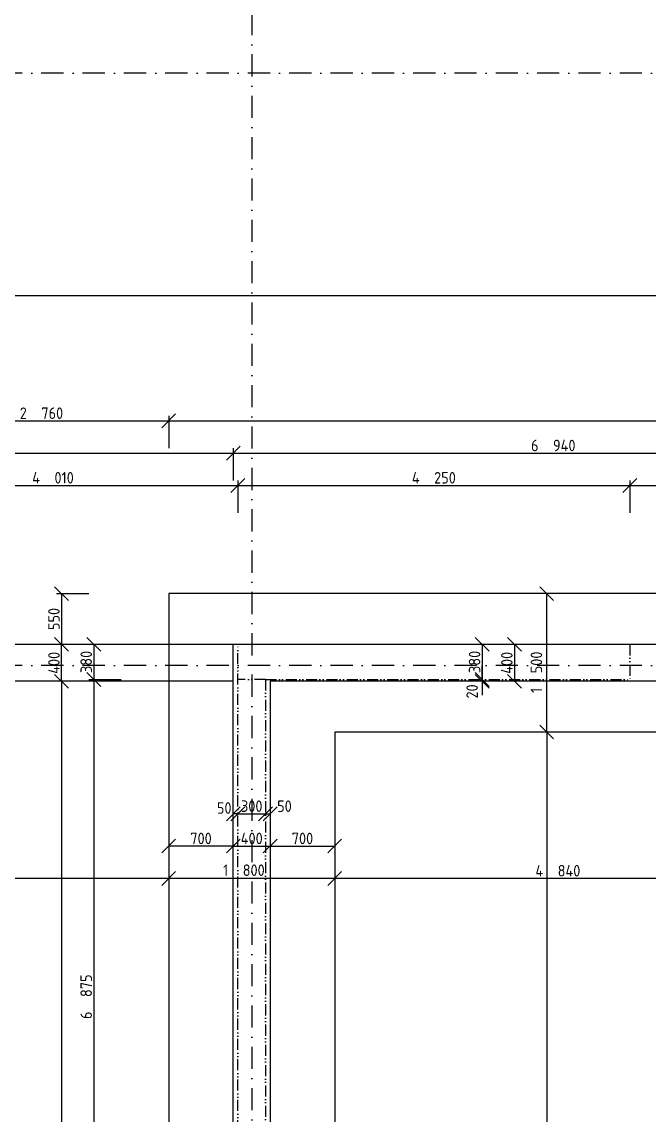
# Model space of a CAD drawing. Extents: x 4511820 to 5180432, y -1526536 to -944957.
# Drawn here: x 4998168 to 5004971, y -1490689 to -1478843 of the extents above; entities that cross this region are included whole.
import ezdxf

# ---------------------------------------------------------------- set-up
doc = ezdxf.new("R2010")
doc.units = 0
doc.header["$MEASUREMENT"] = 0
doc.linetypes.add('ACAD_ISO12W100', pattern=[22, 12, -3, 0.5, -3, 0.5, -3])
doc.linetypes.add('BODKOCIARKOVANA_3', pattern=[5.6, 3, -1.3, 0, -1.3])
doc.layers.get('0').update_dxf_attribs({"linetype": 'CONTINUOUS'})
doc.layers.get('Defpoints').update_dxf_attribs({"color": 61, "linetype": 'CONTINUOUS'})
for name, color, linetype in [('KÓTY', 4, 'CONTINUOUS'), ('MÚRY', 1, 'CONTINUOUS'), ('osi', 253, 'CONTINUOUS'), ('TENKÁ', 7, 'CONTINUOUS')]:
    doc.layers.add(name, color=color, linetype=linetype)
doc.styles.add('STYLE1', font='isocp.shx')
doc.dimstyles.new('STANDARD-50', dxfattribs={"dimtxt": 125, "dimasz": 150, "dimexe": 10, "dimexo": 200, "dimgap": 20, "dimtad": 1, "dimdsep": 46, "dimlunit": 6, "dimtxsty": 'STYLE1', "dimblk1": 'OBLIQUE', "dimblk2": 'OBLIQUE', "dimsah": 1, "dimcen": 2.5, "dimse1": 1, "dimse2": 1, "dimadec": 0, "dimazin": 0, "dimtfac": 1, "dimtmove": 1, "dimatfit": 3, "dimldrblk": 'OBLIQUE', "dimfxl": 1, "dimtolj": 1, "dimtzin": 0, "dimarcsym": 0})

# ---------------------------------------------------------------- blocks, each defined once
blk = doc.blocks.new('_OBLIQUE')
at = {"color": 0, "linetype": 'ByBlock'}
blk.add_line((-0.5, -0.5), (0.5, 0.5), dxfattribs=at)
blk = doc.blocks.new('*D43234')
at = {"layer": 'Defpoints', "color": 0}
for p in [(5026541, -1481806), (4995051, -1483785), (5026541, -1483785)]:
    blk.add_point(p, dxfattribs=at)
at = {"layer": 'KÓTY', "color": 0, "lineweight": -2}
blk.add_line((4995051, -1481806), (5026541, -1481806), dxfattribs=at)
at = {"layer": 'KÓTY', "color": 0, "linetype": 'ByBlock', "lineweight": -2, "xscale": 150, "yscale": 150, "zscale": 150, "rotation": 180}
blk.add_blockref('_OBLIQUE', (4995051, -1481806), dxfattribs=at)
at = {"layer": 'KÓTY', "color": 0, "linetype": 'ByBlock', "lineweight": -2, "xscale": 150, "yscale": 150, "zscale": 150}
blk.add_blockref('_OBLIQUE', (5026541, -1481806), dxfattribs=at)
at = {"layer": 'KÓTY', "color": 0, "insert": (5010796, -1481723), "char_height": 125, "attachment_point": 5, "style": 'STYLE1'}
blk.add_mtext('\\A1;31ﾠ490', dxfattribs=at)
blk = doc.blocks.new('*D43511')
at = {"layer": 'Defpoints', "color": 0}
for p in [(5001561, -1486538), (5001561, -1497768), (5003860, -1497768)]:
    blk.add_point(p, dxfattribs=at)
at = {"layer": 'KÓTY', "color": 0, "lineweight": -2}
blk.add_line((5003860, -1486538), (5003860, -1497768), dxfattribs=at)
at = {"layer": 'KÓTY', "color": 0, "linetype": 'ByBlock', "lineweight": -2, "xscale": 150, "yscale": 150, "zscale": 150}
for p, rotation in [((5003860, -1486538), 90), ((5003860, -1497768), 270)]:
    blk.add_blockref('_OBLIQUE', p, dxfattribs=dict(at, rotation=rotation))
at = {"layer": 'KÓTY', "color": 0, "insert": (5003777, -1492153), "char_height": 125, "attachment_point": 5, "rotation": 90, "style": 'STYLE1'}
blk.add_mtext('\\A1;11ﾠ230', dxfattribs=at)
blk = doc.blocks.new('*D43512')
at = {"layer": 'Defpoints', "color": 0}
for p in [(5001561, -1485038), (5003860, -1485038), (5001561, -1486538)]:
    blk.add_point(p, dxfattribs=at)
at = {"layer": 'KÓTY', "color": 0, "lineweight": -2}
blk.add_line((5003860, -1486538), (5003860, -1485038), dxfattribs=at)
at = {"layer": 'KÓTY', "color": 0, "linetype": 'ByBlock', "lineweight": -2, "xscale": 150, "yscale": 150, "zscale": 150}
for p, rotation in [((5003860, -1485038), 90), ((5003860, -1486538), 270)]:
    blk.add_blockref('_OBLIQUE', p, dxfattribs=dict(at, rotation=rotation))
at = {"layer": 'KÓTY', "color": 0, "insert": (5003748, -1485890), "char_height": 125, "attachment_point": 5, "rotation": 90, "style": 'STYLE1'}
blk.add_mtext('\\A1;1ﾠ500', dxfattribs=at)
blk = doc.blocks.new('*D43523')
at = {"layer": 'Defpoints', "color": 0}
for p in [(5000461, -1483516), (4994251, -1485668), (5000461, -1485668)]:
    blk.add_point(p, dxfattribs=at)
at = {"layer": 'KÓTY', "color": 0, "lineweight": -2}
blk.add_line((4994251, -1483516), (5000461, -1483516), dxfattribs=at)
at = {"layer": 'KÓTY', "color": 0, "linetype": 'ByBlock', "lineweight": -2, "xscale": 150, "yscale": 150, "zscale": 150, "rotation": 180}
blk.add_blockref('_OBLIQUE', (4994251, -1483516), dxfattribs=at)
at = {"layer": 'KÓTY', "color": 0, "linetype": 'ByBlock', "lineweight": -2, "xscale": 150, "yscale": 150, "zscale": 150}
blk.add_blockref('_OBLIQUE', (5000461, -1483516), dxfattribs=at)
at = {"layer": 'KÓTY', "color": 0, "insert": (4997356, -1483433), "char_height": 125, "attachment_point": 5, "style": 'STYLE1'}
blk.add_mtext('\\A1;6ﾠ210', dxfattribs=at)
blk = doc.blocks.new('*D43524')
at = {"layer": 'Defpoints', "color": 0}
for p in [(5007401, -1483516), (5000461, -1485668), (5007401, -1485668)]:
    blk.add_point(p, dxfattribs=at)
at = {"layer": 'KÓTY', "color": 0, "lineweight": -2}
blk.add_line((5000461, -1483516), (5007401, -1483516), dxfattribs=at)
at = {"layer": 'KÓTY', "color": 0, "linetype": 'ByBlock', "lineweight": -2, "xscale": 150, "yscale": 150, "zscale": 150, "rotation": 180}
blk.add_blockref('_OBLIQUE', (5000461, -1483516), dxfattribs=at)
at = {"layer": 'KÓTY', "color": 0, "linetype": 'ByBlock', "lineweight": -2, "xscale": 150, "yscale": 150, "zscale": 150}
blk.add_blockref('_OBLIQUE', (5007401, -1483516), dxfattribs=at)
at = {"layer": 'KÓTY', "color": 0, "insert": (5003931, -1483433), "char_height": 125, "attachment_point": 5, "style": 'STYLE1'}
blk.add_mtext('\\A1;6ﾠ940', dxfattribs=at)
blk = doc.blocks.new('*D43525')
at = {"layer": 'Defpoints', "color": 0}
for p in [(4999761, -1483166), (4997001, -1485118), (4999761, -1485118)]:
    blk.add_point(p, dxfattribs=at)
at = {"layer": 'KÓTY', "color": 0, "lineweight": -2}
blk.add_line((4997001, -1483166), (4999761, -1483166), dxfattribs=at)
at = {"layer": 'KÓTY', "color": 0, "linetype": 'ByBlock', "lineweight": -2, "xscale": 150, "yscale": 150, "zscale": 150, "rotation": 180}
blk.add_blockref('_OBLIQUE', (4997001, -1483166), dxfattribs=at)
at = {"layer": 'KÓTY', "color": 0, "linetype": 'ByBlock', "lineweight": -2, "xscale": 150, "yscale": 150, "zscale": 150}
blk.add_blockref('_OBLIQUE', (4999761, -1483166), dxfattribs=at)
at = {"layer": 'KÓTY', "color": 0, "insert": (4998381, -1483083), "char_height": 125, "attachment_point": 5, "style": 'STYLE1'}
blk.add_mtext('\\A1;2ﾠ760', dxfattribs=at)
blk = doc.blocks.new('*D43527')
at = {"layer": 'Defpoints', "color": 0}
for p in [(5021731, -1483166), (4999761, -1485118), (5021731, -1485118)]:
    blk.add_point(p, dxfattribs=at)
at = {"layer": 'KÓTY', "color": 0, "lineweight": -2}
blk.add_line((4999761, -1483166), (5021731, -1483166), dxfattribs=at)
at = {"layer": 'KÓTY', "color": 0, "linetype": 'ByBlock', "lineweight": -2, "xscale": 150, "yscale": 150, "zscale": 150, "rotation": 180}
blk.add_blockref('_OBLIQUE', (4999761, -1483166), dxfattribs=at)
at = {"layer": 'KÓTY', "color": 0, "linetype": 'ByBlock', "lineweight": -2, "xscale": 150, "yscale": 150, "zscale": 150}
blk.add_blockref('_OBLIQUE', (5021731, -1483166), dxfattribs=at)
at = {"layer": 'KÓTY', "color": 0, "insert": (5010746, -1483083), "char_height": 125, "attachment_point": 5, "style": 'STYLE1'}
blk.add_mtext('\\A1;21ﾠ970', dxfattribs=at)
blk = doc.blocks.new('*D43537')
at = {"layer": 'Defpoints', "color": 0}
for p in [(5000511, -1483866), (4996501, -1485668), (5000511, -1485668)]:
    blk.add_point(p, dxfattribs=at)
at = {"layer": 'KÓTY', "color": 0, "lineweight": -2}
blk.add_line((4996501, -1483866), (5000511, -1483866), dxfattribs=at)
at = {"layer": 'KÓTY', "color": 0, "linetype": 'ByBlock', "lineweight": -2, "xscale": 150, "yscale": 150, "zscale": 150, "rotation": 180}
blk.add_blockref('_OBLIQUE', (4996501, -1483866), dxfattribs=at)
at = {"layer": 'KÓTY', "color": 0, "linetype": 'ByBlock', "lineweight": -2, "xscale": 150, "yscale": 150, "zscale": 150}
blk.add_blockref('_OBLIQUE', (5000511, -1483866), dxfattribs=at)
at = {"layer": 'KÓTY', "color": 0, "insert": (4998506, -1483783), "char_height": 125, "attachment_point": 5, "style": 'STYLE1'}
blk.add_mtext('\\A1;4ﾠ010', dxfattribs=at)
blk = doc.blocks.new('*D43538')
at = {"layer": 'Defpoints', "color": 0}
for p in [(5004761, -1483866), (5000511, -1485668), (5004761, -1485668)]:
    blk.add_point(p, dxfattribs=at)
at = {"layer": 'KÓTY', "color": 0, "lineweight": -2}
blk.add_line((5000511, -1483866), (5004761, -1483866), dxfattribs=at)
at = {"layer": 'KÓTY', "color": 0, "linetype": 'ByBlock', "lineweight": -2, "xscale": 150, "yscale": 150, "zscale": 150, "rotation": 180}
blk.add_blockref('_OBLIQUE', (5000511, -1483866), dxfattribs=at)
at = {"layer": 'KÓTY', "color": 0, "linetype": 'ByBlock', "lineweight": -2, "xscale": 150, "yscale": 150, "zscale": 150}
blk.add_blockref('_OBLIQUE', (5004761, -1483866), dxfattribs=at)
at = {"layer": 'KÓTY', "color": 0, "insert": (5002636, -1483783), "char_height": 125, "attachment_point": 5, "style": 'STYLE1'}
blk.add_mtext('\\A1;4ﾠ250', dxfattribs=at)
blk = doc.blocks.new('*D43539')
at = {"layer": 'Defpoints', "color": 0}
for p in [(5005901, -1483866), (5004761, -1485668), (5005901, -1485668)]:
    blk.add_point(p, dxfattribs=at)
at = {"layer": 'KÓTY', "color": 0, "lineweight": -2}
blk.add_line((5004761, -1483866), (5005901, -1483866), dxfattribs=at)
at = {"layer": 'KÓTY', "color": 0, "linetype": 'ByBlock', "lineweight": -2, "xscale": 150, "yscale": 150, "zscale": 150, "rotation": 180}
blk.add_blockref('_OBLIQUE', (5004761, -1483866), dxfattribs=at)
at = {"layer": 'KÓTY', "color": 0, "linetype": 'ByBlock', "lineweight": -2, "xscale": 150, "yscale": 150, "zscale": 150}
blk.add_blockref('_OBLIQUE', (5005901, -1483866), dxfattribs=at)
at = {"layer": 'KÓTY', "color": 0, "insert": (5005331, -1483783), "char_height": 125, "attachment_point": 5, "style": 'STYLE1'}
blk.add_mtext('\\A1;1ﾠ140', dxfattribs=at)
blk = doc.blocks.new('*D43609')
at = {"layer": 'Defpoints', "color": 0}
for p in [(5000461, -1485988), (4998598, -1498868), (5000461, -1498868)]:
    blk.add_point(p, dxfattribs=at)
at = {"layer": 'KÓTY', "color": 0, "lineweight": -2}
blk.add_line((4998598, -1485988), (4998598, -1498868), dxfattribs=at)
at = {"layer": 'KÓTY', "color": 0, "linetype": 'ByBlock', "lineweight": -2, "xscale": 150, "yscale": 150, "zscale": 150}
for p, rotation in [((4998598, -1485988), 90), ((4998598, -1498868), 270)]:
    blk.add_blockref('_OBLIQUE', p, dxfattribs=dict(at, rotation=rotation))
at = {"layer": 'KÓTY', "color": 0, "insert": (4998516, -1492428), "char_height": 125, "attachment_point": 5, "rotation": 90, "style": 'STYLE1'}
blk.add_mtext('\\A1;12ﾠ880', dxfattribs=at)
blk = doc.blocks.new('*D43610')
at = {"layer": 'Defpoints', "color": 0}
for p in [(4998598.5, -1485588), (4999761, -1485588), (4999761, -1485988)]:
    blk.add_point(p, dxfattribs=at)
at = {"layer": 'KÓTY', "color": 0, "lineweight": -2}
blk.add_line((4998598.5, -1485988), (4998598.5, -1485588), dxfattribs=at)
at = {"layer": 'KÓTY', "color": 0, "linetype": 'ByBlock', "lineweight": -2, "xscale": 150, "yscale": 150, "zscale": 150}
for p, rotation in [((4998598.5, -1485588), 90), ((4998598.5, -1485988), 270)]:
    blk.add_blockref('_OBLIQUE', p, dxfattribs=dict(at, rotation=rotation))
at = {"layer": 'KÓTY', "color": 0, "insert": (4998516, -1485788), "char_height": 125, "attachment_point": 5, "rotation": 90, "style": 'STYLE1'}
blk.add_mtext('\\A1;400', dxfattribs=at)
blk = doc.blocks.new('*D43611')
at = {"layer": 'Defpoints', "color": 0}
for p in [(4999761, -1485038), (4998598.5, -1485588), (4999761, -1485588)]:
    blk.add_point(p, dxfattribs=at)
at = {"layer": 'KÓTY', "color": 0, "lineweight": -2}
blk.add_line((4998598.5, -1485038), (4998598.5, -1485588), dxfattribs=at)
at = {"layer": 'KÓTY', "color": 0, "linetype": 'ByBlock', "lineweight": -2, "xscale": 150, "yscale": 150, "zscale": 150}
for p, rotation in [((4998598.5, -1485038), 90), ((4998598.5, -1485588), 270)]:
    blk.add_blockref('_OBLIQUE', p, dxfattribs=dict(at, rotation=rotation))
at = {"layer": 'KÓTY', "color": 0, "insert": (4998516, -1485313), "char_height": 125, "attachment_point": 5, "rotation": 90, "style": 'STYLE1'}
blk.add_mtext('\\A1;550', dxfattribs=at)
blk = doc.blocks.new('*D43615')
at = {"layer": 'Defpoints', "color": 0}
for p in [(5000511, -1485588), (4998948.5, -1485968), (5000511, -1485968)]:
    blk.add_point(p, dxfattribs=at)
at = {"layer": 'KÓTY', "color": 0, "lineweight": -2}
blk.add_line((4998948.5, -1485588), (4998948.5, -1485968), dxfattribs=at)
at = {"layer": 'KÓTY', "color": 0, "linetype": 'ByBlock', "lineweight": -2, "xscale": 150, "yscale": 150, "zscale": 150}
for p, rotation in [((4998948.5, -1485588), 90), ((4998948.5, -1485968), 270)]:
    blk.add_blockref('_OBLIQUE', p, dxfattribs=dict(at, rotation=rotation))
at = {"layer": 'KÓTY', "color": 0, "insert": (4998866, -1485778), "char_height": 125, "attachment_point": 5, "rotation": 90, "style": 'STYLE1'}
blk.add_mtext('\\A1;380', dxfattribs=at)
blk = doc.blocks.new('*D43616')
at = {"layer": 'Defpoints', "color": 0}
for p in [(5000511, -1485968), (4998949, -1492843), (5000661, -1492843)]:
    blk.add_point(p, dxfattribs=at)
at = {"layer": 'KÓTY', "color": 0, "lineweight": -2}
blk.add_line((4998949, -1485968), (4998949, -1492843), dxfattribs=at)
at = {"layer": 'KÓTY', "color": 0, "linetype": 'ByBlock', "lineweight": -2, "xscale": 150, "yscale": 150, "zscale": 150}
for p, rotation in [((4998949, -1485968), 90), ((4998949, -1492843), 270)]:
    blk.add_blockref('_OBLIQUE', p, dxfattribs=dict(at, rotation=rotation))
at = {"layer": 'KÓTY', "color": 0, "insert": (4998866, -1489406), "char_height": 125, "attachment_point": 5, "rotation": 90, "style": 'STYLE1'}
blk.add_mtext('\\A1;6ﾠ875', dxfattribs=at)
blk = doc.blocks.new('*D43670')
at = {"layer": 'Defpoints', "color": 0}
for p in [(5002611, -1485588), (5002611, -1485988), (5003510, -1485988)]:
    blk.add_point(p, dxfattribs=at)
at = {"layer": 'KÓTY', "color": 0, "lineweight": -2}
blk.add_line((5003510, -1485588), (5003510, -1485988), dxfattribs=at)
at = {"layer": 'KÓTY', "color": 0, "linetype": 'ByBlock', "lineweight": -2, "xscale": 150, "yscale": 150, "zscale": 150}
for p, rotation in [((5003510, -1485588), 90), ((5003510, -1485988), 270)]:
    blk.add_blockref('_OBLIQUE', p, dxfattribs=dict(at, rotation=rotation))
at = {"layer": 'KÓTY', "color": 0, "insert": (5003427.5, -1485788), "char_height": 125, "attachment_point": 5, "rotation": 90, "style": 'STYLE1'}
blk.add_mtext('\\A1;400', dxfattribs=at)
blk = doc.blocks.new('*D43671')
at = {"layer": 'Defpoints', "color": 0}
for p in [(5001511, -1485588), (5001511, -1485968), (5003160, -1485968)]:
    blk.add_point(p, dxfattribs=at)
at = {"layer": 'KÓTY', "color": 0, "lineweight": -2}
blk.add_line((5003160, -1485588), (5003160, -1485968), dxfattribs=at)
at = {"layer": 'KÓTY', "color": 0, "linetype": 'ByBlock', "lineweight": -2, "xscale": 150, "yscale": 150, "zscale": 150}
for p, rotation in [((5003160, -1485588), 90), ((5003160, -1485968), 270)]:
    blk.add_blockref('_OBLIQUE', p, dxfattribs=dict(at, rotation=rotation))
at = {"layer": 'KÓTY', "color": 0, "insert": (5003077.5, -1485778), "char_height": 125, "attachment_point": 5, "rotation": 90, "style": 'STYLE1'}
blk.add_mtext('\\A1;380', dxfattribs=at)
blk = doc.blocks.new('*D43672')
at = {"layer": 'Defpoints', "color": 0}
for p in [(5001511, -1485968), (5001511, -1485988), (5003160, -1485968)]:
    blk.add_point(p, dxfattribs=at)
at = {"layer": 'KÓTY', "color": 0, "lineweight": -2}
for p, q in [((5003160, -1485968), (5003160, -1485818)), ((5003160, -1485988), (5003160, -1485968)), ((5003160, -1485988), (5003160, -1486138))]:
    blk.add_line(p, q, dxfattribs=at)
at = {"layer": 'KÓTY', "color": 0, "linetype": 'ByBlock', "lineweight": -2, "xscale": 150, "yscale": 150, "zscale": 150}
for p, rotation in [((5003160, -1485968), 270), ((5003160, -1485988), 90)]:
    blk.add_blockref('_OBLIQUE', p, dxfattribs=dict(at, rotation=rotation))
at = {"layer": 'KÓTY', "color": 0, "insert": (5003051, -1486098), "char_height": 125, "attachment_point": 5, "rotation": 90, "style": 'STYLE1'}
blk.add_mtext('\\A1;20', dxfattribs=at)
blk = doc.blocks.new('*D43852')
at = {"layer": 'Defpoints', "color": 0}
for p in [(5001561, -1488124), (5001561, -1488124), (5006401, -1488124)]:
    blk.add_point(p, dxfattribs=at)
at = {"layer": 'KÓTY', "color": 0, "lineweight": -2}
blk.add_line((5006401, -1488124), (5001561, -1488124), dxfattribs=at)
at = {"layer": 'KÓTY', "color": 0, "linetype": 'ByBlock', "lineweight": -2, "xscale": 150, "yscale": 150, "zscale": 150, "rotation": 180}
blk.add_blockref('_OBLIQUE', (5001561, -1488124), dxfattribs=at)
at = {"layer": 'KÓTY', "color": 0, "linetype": 'ByBlock', "lineweight": -2, "xscale": 150, "yscale": 150, "zscale": 150}
blk.add_blockref('_OBLIQUE', (5006401, -1488124), dxfattribs=at)
at = {"layer": 'KÓTY', "color": 0, "insert": (5003981, -1488041), "char_height": 125, "attachment_point": 5, "style": 'STYLE1'}
blk.add_mtext('\\A1;4ﾠ840', dxfattribs=at)
blk = doc.blocks.new('*D43854')
at = {"layer": 'Defpoints', "color": 0}
for p in [(4994651, -1488124), (4994651, -1488124), (4999761, -1488124)]:
    blk.add_point(p, dxfattribs=at)
at = {"layer": 'KÓTY', "color": 0, "lineweight": -2}
blk.add_line((4999761, -1488124), (4994651, -1488124), dxfattribs=at)
at = {"layer": 'KÓTY', "color": 0, "linetype": 'ByBlock', "lineweight": -2, "xscale": 150, "yscale": 150, "zscale": 150, "rotation": 180}
blk.add_blockref('_OBLIQUE', (4994651, -1488124), dxfattribs=at)
at = {"layer": 'KÓTY', "color": 0, "linetype": 'ByBlock', "lineweight": -2, "xscale": 150, "yscale": 150, "zscale": 150}
blk.add_blockref('_OBLIQUE', (4999761, -1488124), dxfattribs=at)
at = {"layer": 'KÓTY', "color": 0, "insert": (4997206, -1488041), "char_height": 125, "attachment_point": 5, "style": 'STYLE1'}
blk.add_mtext('\\A1;5ﾠ110', dxfattribs=at)
blk = doc.blocks.new('*D43882')
at = {"layer": 'Defpoints', "color": 0}
for p in [(4999761, -1488124), (4999761, -1488124), (5001561, -1488124)]:
    blk.add_point(p, dxfattribs=at)
at = {"layer": 'KÓTY', "color": 0, "lineweight": -2}
blk.add_line((5001561, -1488124), (4999761, -1488124), dxfattribs=at)
at = {"layer": 'KÓTY', "color": 0, "linetype": 'ByBlock', "lineweight": -2, "xscale": 150, "yscale": 150, "zscale": 150, "rotation": 180}
blk.add_blockref('_OBLIQUE', (4999761, -1488124), dxfattribs=at)
at = {"layer": 'KÓTY', "color": 0, "linetype": 'ByBlock', "lineweight": -2, "xscale": 150, "yscale": 150, "zscale": 150}
blk.add_blockref('_OBLIQUE', (5001561, -1488124), dxfattribs=at)
at = {"layer": 'KÓTY', "color": 0, "insert": (5000576, -1488035), "char_height": 125, "attachment_point": 5, "style": 'STYLE1'}
blk.add_mtext('\\A1;1ﾠ800', dxfattribs=at)
blk = doc.blocks.new('*D43883')
at = {"layer": 'Defpoints', "color": 0}
for p in [(5000861, -1487773.5), (5000461, -1488123.5), (5000861, -1488123.5)]:
    blk.add_point(p, dxfattribs=at)
at = {"layer": 'KÓTY', "color": 0, "lineweight": -2}
blk.add_line((5000461, -1487773.5), (5000861, -1487773.5), dxfattribs=at)
at = {"layer": 'KÓTY', "color": 0, "linetype": 'ByBlock', "lineweight": -2, "xscale": 150, "yscale": 150, "zscale": 150, "rotation": 180}
blk.add_blockref('_OBLIQUE', (5000461, -1487773.5), dxfattribs=at)
at = {"layer": 'KÓTY', "color": 0, "linetype": 'ByBlock', "lineweight": -2, "xscale": 150, "yscale": 150, "zscale": 150}
blk.add_blockref('_OBLIQUE', (5000861, -1487773.5), dxfattribs=at)
at = {"layer": 'KÓTY', "color": 0, "insert": (5000661, -1487691), "char_height": 125, "attachment_point": 5, "style": 'STYLE1'}
blk.add_mtext('\\A1;400', dxfattribs=at)
blk = doc.blocks.new('*D43884')
at = {"layer": 'Defpoints', "color": 0}
for p in [(5000861, -1487773.5), (5001561, -1487773.5), (5001561, -1487773.5)]:
    blk.add_point(p, dxfattribs=at)
at = {"layer": 'KÓTY', "color": 0, "lineweight": -2}
blk.add_line((5000861, -1487773.5), (5001561, -1487773.5), dxfattribs=at)
at = {"layer": 'KÓTY', "color": 0, "linetype": 'ByBlock', "lineweight": -2, "xscale": 150, "yscale": 150, "zscale": 150, "rotation": 180}
blk.add_blockref('_OBLIQUE', (5000861, -1487773.5), dxfattribs=at)
at = {"layer": 'KÓTY', "color": 0, "linetype": 'ByBlock', "lineweight": -2, "xscale": 150, "yscale": 150, "zscale": 150}
blk.add_blockref('_OBLIQUE', (5001561, -1487773.5), dxfattribs=at)
at = {"layer": 'KÓTY', "color": 0, "insert": (5001211, -1487691), "char_height": 125, "attachment_point": 5, "style": 'STYLE1'}
blk.add_mtext('\\A1;700', dxfattribs=at)
blk = doc.blocks.new('*D43885')
at = {"layer": 'Defpoints', "color": 0}
for p in [(4999761, -1487773.5), (4999761, -1488123.5), (5000461, -1488123.5)]:
    blk.add_point(p, dxfattribs=at)
at = {"layer": 'KÓTY', "color": 0, "lineweight": -2}
blk.add_line((5000461, -1487773.5), (4999761, -1487773.5), dxfattribs=at)
at = {"layer": 'KÓTY', "color": 0, "linetype": 'ByBlock', "lineweight": -2, "xscale": 150, "yscale": 150, "zscale": 150, "rotation": 180}
blk.add_blockref('_OBLIQUE', (4999761, -1487773.5), dxfattribs=at)
at = {"layer": 'KÓTY', "color": 0, "linetype": 'ByBlock', "lineweight": -2, "xscale": 150, "yscale": 150, "zscale": 150}
blk.add_blockref('_OBLIQUE', (5000461, -1487773.5), dxfattribs=at)
at = {"layer": 'KÓTY', "color": 0, "insert": (5000111, -1487691), "char_height": 125, "attachment_point": 5, "style": 'STYLE1'}
blk.add_mtext('\\A1;700', dxfattribs=at)
blk = doc.blocks.new('*D43886')
at = {"layer": 'Defpoints', "color": 0}
for p in [(5000811, -1487423.5), (5000511, -1487773.5), (5000811, -1487773.5)]:
    blk.add_point(p, dxfattribs=at)
at = {"layer": 'KÓTY', "color": 0, "lineweight": -2}
blk.add_line((5000511, -1487423.5), (5000811, -1487423.5), dxfattribs=at)
at = {"layer": 'KÓTY', "color": 0, "linetype": 'ByBlock', "lineweight": -2, "xscale": 150, "yscale": 150, "zscale": 150, "rotation": 180}
blk.add_blockref('_OBLIQUE', (5000511, -1487423.5), dxfattribs=at)
at = {"layer": 'KÓTY', "color": 0, "linetype": 'ByBlock', "lineweight": -2, "xscale": 150, "yscale": 150, "zscale": 150}
blk.add_blockref('_OBLIQUE', (5000811, -1487423.5), dxfattribs=at)
at = {"layer": 'KÓTY', "color": 0, "insert": (5000661, -1487341), "char_height": 125, "attachment_point": 5, "style": 'STYLE1'}
blk.add_mtext('\\A1;300', dxfattribs=at)
blk = doc.blocks.new('*D43887')
at = {"layer": 'Defpoints', "color": 0}
for p in [(5000811, -1487423.5), (5000861, -1487423.5), (5000861, -1487423.5)]:
    blk.add_point(p, dxfattribs=at)
at = {"layer": 'KÓTY', "color": 0, "lineweight": -2}
blk.add_line((5000811, -1487423.5), (5000861, -1487423.5), dxfattribs=at)
at = {"layer": 'KÓTY', "color": 0, "linetype": 'ByBlock', "lineweight": -2, "xscale": 150, "yscale": 150, "zscale": 150, "rotation": 180}
blk.add_blockref('_OBLIQUE', (5000811, -1487423.5), dxfattribs=at)
at = {"layer": 'KÓTY', "color": 0, "linetype": 'ByBlock', "lineweight": -2, "xscale": 150, "yscale": 150, "zscale": 150}
blk.add_blockref('_OBLIQUE', (5000861, -1487423.5), dxfattribs=at)
at = {"layer": 'KÓTY', "color": 0, "insert": (5001016, -1487341.5), "char_height": 125, "attachment_point": 5, "style": 'STYLE1'}
blk.add_mtext('\\A1;50', dxfattribs=at)
blk = doc.blocks.new('*D43888')
at = {"layer": 'Defpoints', "color": 0}
for p in [(5000461, -1487423.5), (5000461, -1487423.5), (5000511, -1487423.5)]:
    blk.add_point(p, dxfattribs=at)
at = {"layer": 'KÓTY', "color": 0, "lineweight": -2}
blk.add_line((5000511, -1487423.5), (5000461, -1487423.5), dxfattribs=at)
at = {"layer": 'KÓTY', "color": 0, "linetype": 'ByBlock', "lineweight": -2, "xscale": 150, "yscale": 150, "zscale": 150, "rotation": 180}
blk.add_blockref('_OBLIQUE', (5000461, -1487423.5), dxfattribs=at)
at = {"layer": 'KÓTY', "color": 0, "linetype": 'ByBlock', "lineweight": -2, "xscale": 150, "yscale": 150, "zscale": 150}
blk.add_blockref('_OBLIQUE', (5000511, -1487423.5), dxfattribs=at)
at = {"layer": 'KÓTY', "color": 0, "insert": (5000362.5, -1487361.5), "char_height": 125, "attachment_point": 5, "style": 'STYLE1'}
blk.add_mtext('\\A1;50', dxfattribs=at)

msp = doc.modelspace()

# ---------------------------------------------------------------- linework, layer by layer
at = {"layer": 'KÓTY'}
for p, q in [((4999761, -1483112.097), (4999761, -1483462.097)), ((4999761, -1483112.097), (4999761, -1483462.097)), ((5000461, -1483462.097), (5000461, -1483812.097)), ((5000461, -1483462.097), (5000461, -1483812.097)), ((5000511, -1483812.097), (5000511, -1484162.097)), ((5000511, -1483812.097), (5000511, -1484162.097)), ((5004761, -1483812.097), (5004761, -1484162.097)), ((5004761, -1483812.097), (5004761, -1484162.097)), ((4998545.097, -1485038), (4998895.097, -1485038)), ((4998895.097, -1485968), (4999245.097, -1485968))]:
    msp.add_line(p, q, dxfattribs=at)
at = {"layer": 'MÚRY', "linetype": 'Continuous', "lineweight": 30}
for p, q in [((5021731, -1485038), (4999761, -1485038)), ((4999761, -1485038), (4999761, -1497768)), ((5006401, -1486538), (5001561, -1486538)), ((5001561, -1486538), (5001561, -1497768))]:
    msp.add_line(p, q, dxfattribs=at)
at = {"layer": 'osi', "linetype": 'BODKOCIARKOVANA_3', "ltscale": 80}
for p, q in [((5000661, -1463510.809), (5000661, -1502135.094)), ((5043429.122, -1479398), (4978440.258, -1479398)), ((5043429.122, -1485818), (4978440.258, -1485818))]:
    msp.add_line(p, q, dxfattribs=at)
at = {"layer": 'TENKÁ'}
for p, q in [((5027241, -1485588), (4994251, -1485588)), ((5000461, -1485988), (5000461, -1485588)), ((5000461, -1485988), (4994251, -1485988)), ((5000461, -1499268), (5000461, -1485988)), ((5000861, -1485988), (5000861, -1498868)), ((5007101, -1485988), (5000861, -1485988))]:
    msp.add_line(p, q, dxfattribs=at)
at = {"layer": 'TENKÁ', "color": 40, "linetype": 'ACAD_ISO12W100', "ltscale": 10}
for p, q in [((5000511, -1492843), (5000511, -1485588)), ((5004761, -1485588), (5004761, -1485968)), ((5000811, -1485968), (5000511, -1485968)), ((5000811, -1485968), (5004761, -1485968)), ((5000811, -1485968), (5000811, -1492843))]:
    msp.add_line(p, q, dxfattribs=at)

# ---------------------------------------------------------------- dimensions: what is measured, and where the dimension line sits
at = {"layer": 'KÓTY'}
for base, p1, p2, picture, middle in [((5026541, -1481806), (4995051, -1483784.596), (5026541, -1483784.596), '*D43234', (5010796, -1481723.457)), ((4999761, -1483165.5), (4997001, -1485118), (4999761, -1485118), '*D43525', (4998381, -1483082.957)), ((5021731, -1483165.5), (4999761, -1485118), (5021731, -1485118), '*D43527', (5010746, -1483082.957)), ((5000461, -1483515.5), (4994251, -1485668), (5000461, -1485668), '*D43523', (4997356, -1483432.957)), ((5007401, -1483515.5), (5000461, -1485668), (5007401, -1485668), '*D43524', (5003931, -1483432.957)), ((5000511, -1483865.5), (4996501, -1485668), (5000511, -1485668), '*D43537', (4998506, -1483782.957)), ((5004761, -1483865.5), (5000511, -1485668), (5004761, -1485668), '*D43538', (5002636, -1483782.957)), ((5005901, -1483865.5), (5004761, -1485668), (5005901, -1485668), '*D43539', (5005331, -1483782.957)), ((5000811, -1487423.5), (5000511, -1487773.5), (5000811, -1487773.5), '*D43886', (5000661, -1487341)), ((4999761, -1487773.5), (5000461, -1488123.5), (4999761, -1488123.5), '*D43885', (5000111, -1487691)), ((5000861, -1487773.5), (5000461, -1488123.5), (5000861, -1488123.5), '*D43883', (5000661, -1487691)), ((5001561, -1487773.5), (5000861, -1487773.5), (5001561, -1487773.5), '*D43884', (5001211, -1487691)), ((4994651, -1488123.5), (4999761, -1488123.5), (4994651, -1488123.5), '*D43854', (4997206, -1488040.957)), ((5001561, -1488123.5), (5006401, -1488123.5), (5001561, -1488123.5), '*D43852', (5003981, -1488040.957))]:
    dim = msp.add_linear_dim(base=base, p1=p1, p2=p2, dimstyle='STANDARD-50', override={"dimtxsty": 'STYLE1', "dimldrblk": 'OBLIQUE'}, dxfattribs=at)
    dim.commit()
    dim.dimension.update_dxf_attribs({"geometry": picture, "text_midpoint": middle})
for base, p1, p2, picture, middle in [((4998598.5, -1485588), (4999761, -1485038), (4999761, -1485588), '*D43611', (4998516, -1485313)), ((4998598.5, -1485588), (4999761, -1485988), (4999761, -1485588), '*D43610', (4998516, -1485788)), ((4998948.5, -1485968), (5000511, -1485588), (5000511, -1485968), '*D43615', (4998866, -1485778)), ((5003160, -1485968), (5001511, -1485588), (5001511, -1485968), '*D43671', (5003077.5, -1485778)), ((5003510, -1485988), (5002611, -1485588), (5002611, -1485988), '*D43670', (5003427.5, -1485788)), ((4998598.5, -1498868), (5000461, -1485988), (5000461, -1498868), '*D43609', (4998515.957, -1492428)), ((4998948.5, -1492843), (5000511, -1485968), (5000661, -1492843), '*D43616', (4998865.957, -1489405.5)), ((5003860, -1497768), (5001561, -1486538), (5001561, -1497768), '*D43511', (5003777.457, -1492153))]:
    dim = msp.add_linear_dim(base=base, p1=p1, p2=p2, angle=90, dimstyle='STANDARD-50', override={"dimtxsty": 'STYLE1', "dimldrblk": 'OBLIQUE'}, dxfattribs=at)
    dim.commit()
    dim.dimension.update_dxf_attribs({"geometry": picture, "text_midpoint": middle})
for base, p1, p2, picture, middle in [((5003860, -1485038), (5001561, -1486538), (5001561, -1485038), '*D43512', (5003831, -1485890.5)), ((5003160, -1485968), (5001511, -1485988), (5001511, -1485968), '*D43672', (5003133.5, -1486098))]:
    dim = msp.add_linear_dim(base=base, p1=p1, p2=p2, angle=90, dimstyle='STANDARD-50', override={"dimtxsty": 'STYLE1', "dimldrblk": 'OBLIQUE'}, dxfattribs=at)
    dim.commit()
    dim.dimension.update_dxf_attribs({"geometry": picture, "text_midpoint": middle, "dimtype": 160})
for base, p1, p2, picture, middle in [((5000461, -1487423.5), (5000511, -1487423.5), (5000461, -1487423.5), '*D43888', (5000362.5, -1487444)), ((5000861, -1487423.5), (5000811, -1487423.5), (5000861, -1487423.5), '*D43887', (5001016, -1487424)), ((4999761, -1488123.5), (5001561, -1488123.5), (4999761, -1488123.5), '*D43882', (5000576, -1488118))]:
    dim = msp.add_linear_dim(base=base, p1=p1, p2=p2, dimstyle='STANDARD-50', override={"dimtxsty": 'STYLE1', "dimldrblk": 'OBLIQUE'}, dxfattribs=at)
    dim.commit()
    dim.dimension.update_dxf_attribs({"geometry": picture, "text_midpoint": middle, "dimtype": 160})

doc.saveas('drawing.dxf')
